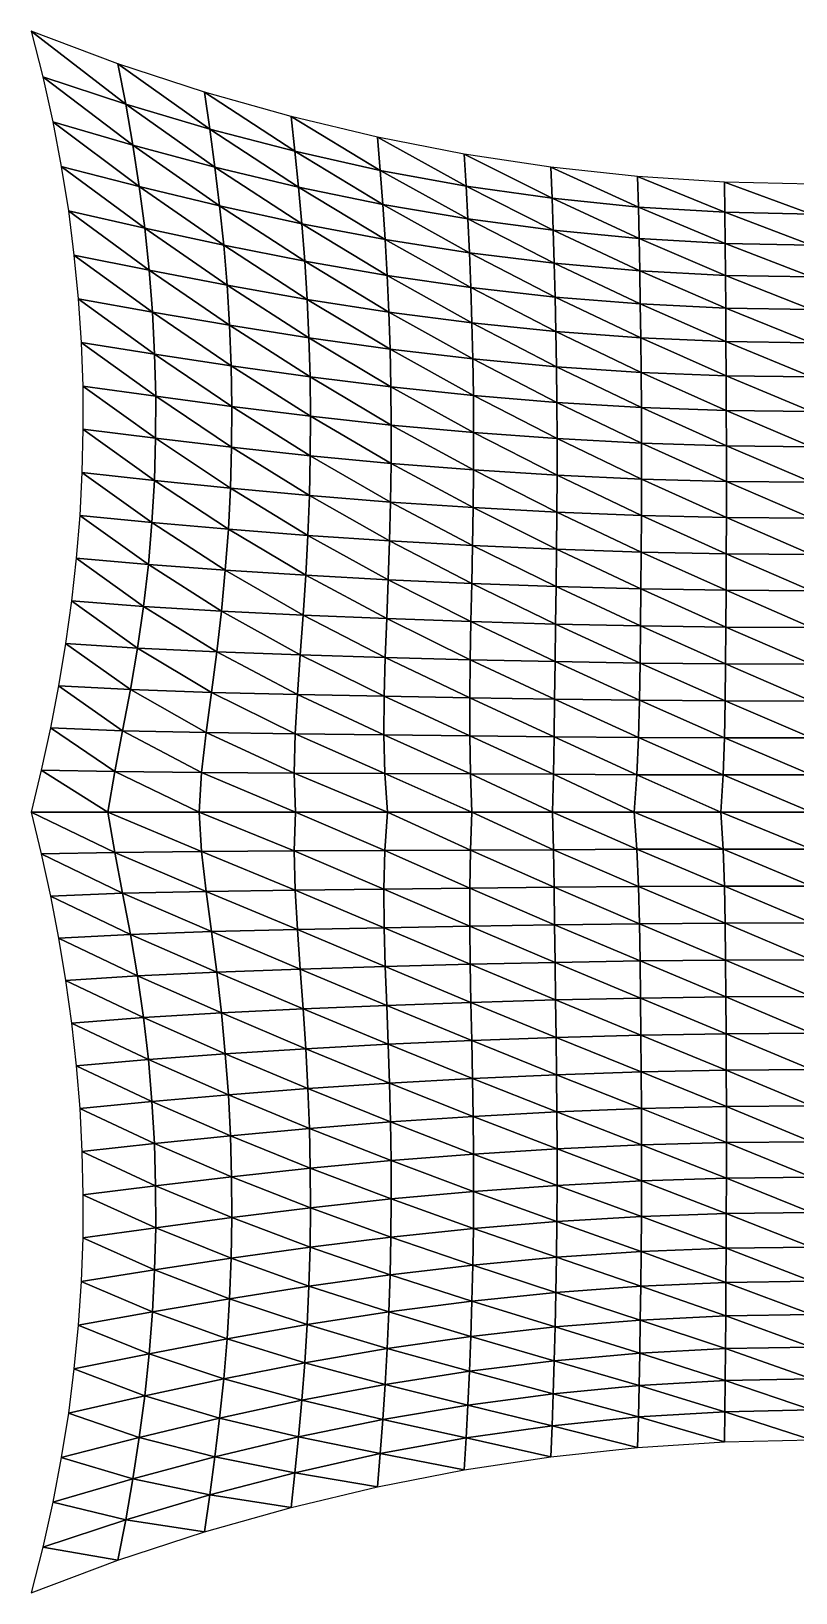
# Model space of a CAD drawing. Extents: x -3 to 3, y -3 to 3.
# Drawn here: x -3 to -0.06, y -3 to 3 of the extents above; entities that cross this region are included whole.
import ezdxf

# ---------------------------------------------------------------- set-up
doc = ezdxf.new("R2010")
doc.units = 0

msp = doc.modelspace()

# ---------------------------------------------------------------- meshes
at = {"layer": 'RidgeValley'}
mesh = msp.add_polyface(dxfattribs=at)
corners = [(-1.32793, 2.40515, 3.22408), (-1.6682, 2.59278, 3.15671), (-1.6577, 2.46534, 3.21204), (-1.32114, 2.27855, 3.2709), (-1.6478, 2.33398, 3.2673), (-1.31498, 2.14849, 3.31757), (-1.63878, 2.19915, 3.32223), (-1.30961, 2.01528, 3.36383), (-1.63093, 2.06126, 3.37658), (-2.00091, 2.67203, 3.12958), (-1.98636, 2.53858, 3.19512), (-1.97233, 2.40098, 3.26052), (-1.95941, 2.25988, 3.32551), (-1.94815, 2.11595, 3.38981), (-2.33353, 2.766, 3.0951), (-2.31308, 2.62397, 3.1722), (-2.2934, 2.47796, 3.24916), (-2.27534, 2.32883, 3.32571), (-2.2597, 2.17746, 3.40157), (-1.93897, 1.96974, 3.45314), (-2.66643, 2.87516, 3.05225), (-2.63653, 2.72, 3.14199), (-2.60894, 2.56244, 3.23151), (-2.58435, 2.4032, 3.32066), (-2.56342, 2.24294, 3.40929), (-2.24702, 2.02446, 3.47653), (-2.54658, 2.08213, 3.4973), (-3, 3, 3), (-2.95536, 2.82515, 3.1032), (-2.91684, 2.65193, 3.20586), (-2.8842, 2.48012, 3.30817), (-2.85717, 2.30953, 3.41032), (-2.83558, 2.14, 3.51253)]
mesh.append_faces([[corners[k] for k in face] for face in [(0, 1, 2), (3, 2, 4), (5, 4, 6), (7, 6, 8), (1, 9, 2), (2, 9, 10), (2, 10, 4), (4, 10, 11), (4, 11, 6), (6, 11, 12), (6, 12, 8), (8, 12, 13), (9, 14, 10), (10, 14, 15), (10, 15, 11), (11, 15, 16), (11, 16, 12), (12, 16, 17), (12, 17, 13), (13, 17, 18), (13, 18, 19), (14, 20, 15), (15, 20, 21), (15, 21, 16), (16, 21, 22), (16, 22, 17), (17, 22, 23), (17, 23, 18), (18, 23, 24), (18, 24, 25), (25, 24, 26), (20, 27, 21), (21, 27, 28), (21, 28, 22), (22, 28, 29), (22, 29, 23), (23, 29, 30), (23, 30, 24), (24, 30, 31), (24, 31, 26), (26, 31, 32)]])
mesh = msp.add_polyface(dxfattribs=at)
corners = [(-0.668135, 2.4416, 3.20255), (-1.00181, 2.47758, 3.19242), (-0.665461, 2.32454, 3.23728), (-0.997154, 2.35818, 3.23219), (-0.662789, 2.20373, 3.27261), (-0.992706, 2.23503, 3.27234), (-0.660268, 2.07948, 3.30822), (-0.988619, 2.10845, 3.31257), (-0.658046, 1.9521, 3.34377), (-0.985042, 1.9787, 3.35257), (-0.656218, 1.8219, 3.37891), (-0.98209, 1.8461, 3.392), (-0.654804, 1.68919, 3.41328), (-0.979833, 1.711, 3.43051), (-0.653825, 1.55429, 3.44651), (-0.978335, 1.57374, 3.46771), (-0.653295, 1.41751, 3.47824), (-0.977651, 1.43465, 3.50324), (-1.33517, 2.52797, 3.17739), (-1.32793, 2.40515, 3.22408), (-1.32114, 2.27855, 3.2709), (-1.31498, 2.14849, 3.31757), (-1.30961, 2.01528, 3.36383), (-1.30518, 1.87926, 3.40935), (-1.30182, 1.7408, 3.45378), (-1.29966, 1.60025, 3.49676), (-1.2988, 1.458, 3.5379), (-0.977739, 1.29405, 3.53673), (-1.29917, 1.31435, 3.57684), (-1.6682, 2.59278, 3.15671), (-1.6577, 2.46534, 3.21204), (-1.6478, 2.33398, 3.2673), (-1.63878, 2.19915, 3.32223), (-1.63093, 2.06126, 3.37658), (-1.62448, 1.92072, 3.43006), (-1.61963, 1.77791, 3.48232), (-1.61653, 1.6332, 3.53305), (-1.61535, 1.48695, 3.58191), (-1.61601, 1.33948, 3.62851)]
mesh.append_faces([[corners[k] for k in face] for face in [(0, 1, 2), (2, 1, 3), (2, 3, 4), (4, 3, 5), (6, 5, 7), (8, 7, 9), (10, 9, 11), (12, 11, 13), (14, 13, 15), (16, 15, 17), (1, 18, 3), (3, 18, 19), (3, 19, 5), (5, 19, 20), (5, 20, 7), (7, 20, 21), (7, 21, 9), (9, 21, 22), (9, 22, 11), (11, 22, 23), (11, 23, 13), (13, 23, 24), (13, 24, 15), (15, 24, 25), (15, 25, 17), (17, 25, 26), (17, 26, 27), (27, 26, 28), (18, 29, 19), (19, 30, 20), (20, 31, 21), (21, 32, 22), (22, 33, 23), (23, 34, 24), (24, 35, 25), (25, 35, 36), (25, 36, 26), (26, 36, 37), (26, 37, 28), (28, 37, 38)]])
mesh = msp.add_polyface(dxfattribs=at)
corners = [(0, 2.41281, 3.21048), (-0.334155, 2.42001, 3.2085), (0, 2.29761, 3.24113), (-0.332959, 2.30434, 3.24017), (0, 2.17862, 3.2726), (-0.331709, 2.1849, 3.2726), (0, 2.05621, 3.30451), (-0.330501, 2.06203, 3.30544), (0, 1.93069, 3.33651), (-0.329429, 1.93604, 3.33833), (0, 1.80239, 3.36824), (-0.328549, 1.80727, 3.3709), (0, 1.67159, 3.39932), (-0.327864, 1.67599, 3.40281), (0, 1.53859, 3.42942), (-0.327373, 1.54251, 3.43369), (0, 1.40366, 3.45817), (-0.327076, 1.40712, 3.46319), (0, 1.26708, 3.48525), (-0.668135, 2.4416, 3.20255), (-0.665461, 2.32454, 3.23728), (-0.662789, 2.20373, 3.27261), (-0.660268, 2.07948, 3.30822), (-0.658046, 1.9521, 3.34377), (-0.656218, 1.8219, 3.37891), (-0.654804, 1.68919, 3.41328), (-0.653825, 1.55429, 3.44651), (-0.653295, 1.41751, 3.47824), (-0.326973, 1.27009, 3.49097), (-0.992706, 2.23503, 3.27234), (-0.988619, 2.10845, 3.31257), (-0.985042, 1.9787, 3.35257), (-0.98209, 1.8461, 3.392), (-0.979833, 1.711, 3.43051), (-0.978335, 1.57374, 3.46771), (-0.977651, 1.43465, 3.50324), (-0.653203, 1.27913, 3.50812)]
mesh.append_faces([[corners[k] for k in face] for face in [(0, 1, 2), (2, 1, 3), (2, 3, 4), (4, 3, 5), (4, 5, 6), (6, 5, 7), (6, 7, 8), (8, 7, 9), (8, 9, 10), (10, 9, 11), (10, 11, 12), (12, 11, 13), (12, 13, 14), (14, 13, 15), (14, 15, 16), (16, 15, 17), (16, 17, 18), (1, 19, 3), (3, 19, 20), (3, 20, 5), (5, 20, 21), (5, 21, 7), (7, 21, 22), (7, 22, 9), (9, 22, 23), (9, 23, 11), (11, 23, 24), (11, 24, 13), (13, 24, 25), (13, 25, 15), (15, 25, 26), (15, 26, 17), (17, 26, 27), (17, 27, 28), (21, 29, 22), (22, 30, 23), (23, 31, 24), (24, 32, 25), (25, 33, 26), (26, 34, 27), (27, 35, 36)]])
mesh = msp.add_polyface(dxfattribs=at)
corners = [(-1.30518, 1.87926, 3.40935), (-1.63093, 2.06126, 3.37658), (-1.62448, 1.92072, 3.43006), (-1.30182, 1.7408, 3.45378), (-1.61963, 1.77791, 3.48232), (-1.94815, 2.11595, 3.38981), (-1.93897, 1.96974, 3.45314), (-1.93207, 1.8216, 3.51526), (-1.61653, 1.6332, 3.53305), (-1.92764, 1.67186, 3.57592), (-1.61535, 1.48695, 3.58191), (-1.92588, 1.52085, 3.63486), (-1.61601, 1.33948, 3.62851), (-1.92677, 1.36888, 3.69168), (-2.2597, 2.17746, 3.40157), (-2.24702, 2.02446, 3.47653), (-2.23749, 1.8701, 3.55045), (-2.2313, 1.71465, 3.62323), (-2.22859, 1.55837, 3.69471), (-2.22944, 1.40146, 3.76458), (-2.54658, 2.08213, 3.4973), (-2.53391, 1.92089, 3.58476), (-2.52548, 1.75935, 3.67172), (-2.52136, 1.5976, 3.75819), (-2.52164, 1.43578, 3.8441), (-2.23388, 1.24415, 3.83246), (-2.83558, 2.14, 3.51253), (-2.81928, 1.97141, 3.61504), (-2.80816, 1.80367, 3.71812), (-2.80209, 1.63667, 3.82203), (-2.80099, 1.47036, 3.92708), (-2.52639, 1.27398, 3.92926), (-2.80481, 1.3047, 4.03364)]
mesh.append_faces([[corners[k] for k in face] for face in [(0, 1, 2), (3, 2, 4), (1, 5, 2), (2, 5, 6), (2, 6, 4), (4, 6, 7), (4, 7, 8), (8, 7, 9), (8, 9, 10), (10, 9, 11), (10, 11, 12), (12, 11, 13), (6, 14, 15), (6, 15, 7), (7, 15, 16), (7, 16, 9), (9, 16, 17), (9, 17, 11), (11, 17, 18), (11, 18, 13), (13, 18, 19), (15, 20, 16), (16, 20, 21), (16, 21, 17), (17, 21, 22), (17, 22, 18), (18, 22, 23), (18, 23, 19), (19, 23, 24), (19, 24, 25), (20, 26, 21), (21, 26, 27), (21, 27, 22), (22, 27, 28), (22, 28, 23), (23, 28, 29), (23, 29, 24), (24, 29, 30), (24, 30, 31), (31, 30, 32)]])
mesh = msp.add_polyface(dxfattribs=at)
corners = [(-1.94443, 0.90968, 3.84493), (-2.24196, 1.08663, 3.89795), (-2.2536, 0.929144, 3.96048), (-1.9543, 0.756458, 3.8882), (-2.26855, 0.771969, 4.0191), (-1.96518, 0.603663, 3.92613), (-2.28651, 0.615393, 4.07281), (-1.9763, 0.45159, 3.95775), (-2.30704, 0.4597, 4.12046), (-1.98538, 0.300332, 3.98113), (-2.32777, 0.305115, 4.15891), (-1.98894, 0.149824, 3.99358), (-2.34482, 0.151821, 4.18348), (-1.98345, 0, 3.9924), (-2.35426, 0, 4.18943), (-2.23388, 1.24415, 3.83246), (-2.52164, 1.43578, 3.8441), (-2.52639, 1.27398, 3.92926), (-2.53568, 1.11233, 4.01352), (-2.54958, 0.950964, 4.09659), (-2.56808, 0.790064, 4.17788), (-2.59114, 0.629828, 4.25678), (-2.61866, 0.470453, 4.33253), (-2.64887, 0.312176, 4.40238), (-2.6788, 0.155269, 4.46201), (-2.70542, 0, 4.5071), (-2.80481, 1.3047, 4.03364), (-2.8135, 1.13965, 4.14206), (-2.82697, 0.97518, 4.25276), (-2.84511, 0.811284, 4.36631), (-2.86779, 0.647956, 4.48332), (-2.89489, 0.485191, 4.6044), (-2.92617, 0.322968, 4.7303), (-2.96132, 0.161249, 4.86188), (-3, 0, 5)]
mesh.append_faces([[corners[k] for k in face] for face in [(0, 1, 2), (3, 2, 4), (5, 4, 6), (7, 6, 8), (9, 8, 10), (11, 10, 12), (13, 12, 14), (15, 16, 17), (15, 17, 1), (1, 17, 18), (1, 18, 2), (2, 18, 19), (2, 19, 4), (4, 19, 20), (4, 20, 6), (6, 20, 21), (6, 21, 8), (8, 21, 22), (8, 22, 10), (10, 22, 23), (10, 23, 12), (12, 23, 24), (12, 24, 14), (14, 24, 25), (17, 26, 18), (18, 26, 27), (18, 27, 19), (19, 27, 28), (19, 28, 20), (20, 28, 29), (20, 29, 21), (21, 29, 30), (21, 30, 22), (22, 30, 31), (22, 31, 23), (23, 31, 32), (23, 32, 24), (24, 32, 33), (24, 33, 25), (25, 33, 34)]])
mesh = msp.add_polyface(dxfattribs=at)
corners = [(-1.30063, 1.16958, 3.61317), (-1.61601, 1.33948, 3.62851), (-1.61838, 1.19106, 3.67241), (-1.30303, 1.02398, 3.64653), (-1.62229, 1.04199, 3.71321), (-1.30612, 0.877841, 3.67649), (-1.62741, 0.892537, 3.75042), (-1.30932, 0.73141, 3.70261), (-1.63302, 0.742998, 3.7834), (-1.31206, 0.584947, 3.72443), (-1.63833, 0.593662, 3.8115), (-1.31372, 0.438688, 3.74152), (-1.64251, 0.444799, 3.83405), (-1.31366, 0.292604, 3.75382), (-1.64392, 0.296394, 3.85042), (-1.31114, 0.146456, 3.76158), (-1.64029, 0.148209, 3.85995), (-1.30545, 0, 3.76504), (-1.62935, 0, 3.862), (-1.92677, 1.36888, 3.69168), (-1.93024, 1.21618, 3.74595), (-1.9362, 1.06302, 3.79723), (-1.94443, 0.90968, 3.84493), (-1.9543, 0.756458, 3.8882), (-1.96518, 0.603663, 3.92613), (-1.9763, 0.45159, 3.95775), (-1.98538, 0.300332, 3.98113), (-1.98894, 0.149824, 3.99358), (-1.98345, 0, 3.9924), (-2.22944, 1.40146, 3.76458), (-2.23388, 1.24415, 3.83246), (-2.24196, 1.08663, 3.89795), (-2.2536, 0.929144, 3.96048), (-2.26855, 0.771969, 4.0191), (-2.28651, 0.615393, 4.07281), (-2.30704, 0.4597, 4.12046), (-2.32777, 0.305115, 4.15891), (-2.34482, 0.151821, 4.18348)]
mesh.append_faces([[corners[k] for k in face] for face in [(0, 1, 2), (3, 2, 4), (5, 4, 6), (7, 6, 8), (9, 8, 10), (9, 10, 11), (11, 10, 12), (11, 12, 13), (13, 12, 14), (13, 14, 15), (15, 14, 16), (17, 16, 18), (1, 19, 2), (2, 19, 20), (2, 20, 4), (4, 20, 21), (4, 21, 6), (6, 21, 22), (6, 22, 8), (8, 22, 23), (8, 23, 10), (10, 23, 24), (10, 24, 12), (12, 24, 25), (12, 25, 14), (14, 25, 26), (14, 26, 16), (16, 26, 27), (16, 27, 18), (18, 27, 28), (19, 29, 20), (20, 29, 30), (20, 30, 21), (21, 30, 31), (21, 31, 22), (22, 32, 23), (23, 33, 24), (24, 34, 25), (25, 35, 26), (26, 36, 27), (27, 37, 28)]])
mesh = msp.add_polyface(dxfattribs=at)
corners = [(-0.653203, 1.27913, 3.50812), (-0.977651, 1.43465, 3.50324), (-0.977739, 1.29405, 3.53673), (-0.653525, 1.13944, 3.53584), (-0.978514, 1.15221, 3.56782), (-0.654238, 0.998691, 3.56106), (-0.979893, 1.00941, 3.59617), (-0.65533, 0.857147, 3.58349), (-0.98174, 0.865927, 3.62144), (-0.656818, 0.714992, 3.60291), (-0.983809, 0.721972, 3.64329), (-0.658721, 0.572407, 3.61909), (-0.985839, 0.577764, 3.66143), (-0.661107, 0.429567, 3.63183), (-0.9876, 0.433508, 3.67556), (-0.664783, 0.28655, 3.64106), (-0.989366, 0.289217, 3.68573), (-0.671126, 0.143361, 3.6468), (-0.991797, 0.14476, 3.69226), (-0.681526, 0, 3.64907), (-0.995563, 0, 3.69547), (-1.29917, 1.31435, 3.57684), (-1.30063, 1.16958, 3.61317), (-1.30303, 1.02398, 3.64653), (-1.30612, 0.877841, 3.67649), (-1.30932, 0.73141, 3.70261), (-1.31206, 0.584947, 3.72443), (-1.31372, 0.438688, 3.74152), (-1.31366, 0.292604, 3.75382), (-1.31114, 0.146456, 3.76158), (-1.30545, 0, 3.76504), (-1.61601, 1.33948, 3.62851), (-1.61838, 1.19106, 3.67241), (-1.62229, 1.04199, 3.71321), (-1.62741, 0.892537, 3.75042), (-1.63302, 0.742998, 3.7834), (-1.64029, 0.148209, 3.85995)]
mesh.append_faces([[corners[k] for k in face] for face in [(0, 1, 2), (3, 2, 4), (5, 4, 6), (7, 6, 8), (7, 8, 9), (9, 8, 10), (9, 10, 11), (11, 10, 12), (11, 12, 13), (13, 12, 14), (13, 14, 15), (15, 14, 16), (15, 16, 17), (17, 16, 18), (17, 18, 19), (19, 18, 20), (2, 21, 4), (4, 21, 22), (4, 22, 6), (6, 22, 23), (6, 23, 8), (8, 23, 24), (8, 24, 10), (10, 24, 25), (10, 25, 12), (12, 25, 26), (12, 26, 14), (14, 26, 27), (14, 27, 16), (16, 27, 28), (16, 28, 18), (18, 28, 29), (18, 29, 20), (20, 29, 30), (21, 31, 22), (22, 32, 23), (23, 33, 24), (24, 34, 25), (25, 35, 26), (29, 36, 30)]])
mesh = msp.add_polyface(dxfattribs=at)
corners = [(0, 1.26708, 3.48525), (-0.327076, 1.40712, 3.46319), (-0.326973, 1.27009, 3.49097), (0, 1.12911, 3.51037), (-0.327068, 1.13169, 3.51673), (0, 0.99002, 3.53321), (-0.327362, 0.992188, 3.54017), (0, 0.850042, 3.55354), (-0.327881, 0.851818, 3.56102), (0, 0.709337, 3.57118), (-0.328707, 0.710751, 3.57911), (0, 0.568054, 3.586), (-0.329927, 0.569143, 3.59427), (0, 0.426344, 3.59784), (-0.331663, 0.42715, 3.60634), (0, 0.284344, 3.60648), (-0.334553, 0.284896, 3.61513), (0, 0.142186, 3.61161), (-0.339633, 0.14248, 3.6204), (0, 0, 3.61292), (-0.34795, 0, 3.62195), (-0.653295, 1.41751, 3.47824), (-0.653203, 1.27913, 3.50812), (-0.653525, 1.13944, 3.53584), (-0.654238, 0.998691, 3.56106), (-0.65533, 0.857147, 3.58349), (-0.656818, 0.714992, 3.60291), (-0.658721, 0.572407, 3.61909), (-0.661107, 0.429567, 3.63183), (-0.664783, 0.28655, 3.64106), (-0.671126, 0.143361, 3.6468), (-0.681526, 0, 3.64907), (-0.977739, 1.29405, 3.53673), (-0.978514, 1.15221, 3.56782), (-0.979893, 1.00941, 3.59617)]
mesh.append_faces([[corners[k] for k in face] for face in [(0, 1, 2), (0, 2, 3), (3, 2, 4), (3, 4, 5), (5, 4, 6), (5, 6, 7), (7, 6, 8), (7, 8, 9), (9, 8, 10), (9, 10, 11), (11, 10, 12), (11, 12, 13), (13, 12, 14), (13, 14, 15), (15, 14, 16), (15, 16, 17), (17, 16, 18), (17, 18, 19), (19, 18, 20), (2, 21, 22), (2, 22, 4), (4, 22, 23), (4, 23, 6), (6, 23, 24), (6, 24, 8), (8, 24, 25), (8, 25, 10), (10, 25, 26), (10, 26, 12), (12, 26, 27), (12, 27, 14), (14, 27, 28), (14, 28, 16), (16, 28, 29), (16, 29, 18), (18, 29, 30), (18, 30, 20), (20, 30, 31), (22, 32, 23), (23, 33, 24), (24, 34, 25)]])
mesh = msp.add_polyface(dxfattribs=at)
corners = [(-1.98894, -0.149824, 3.99358), (-2.35426, 0, 4.18943), (-2.34482, -0.151821, 4.18348), (-1.98538, -0.300332, 3.98113), (-2.32777, -0.305115, 4.15891), (-1.9763, -0.45159, 3.95775), (-2.30704, -0.4597, 4.12046), (-1.96518, -0.603663, 3.92613), (-2.28651, -0.615393, 4.07281), (-1.9543, -0.756458, 3.8882), (-2.26855, -0.771969, 4.0191), (-1.94443, -0.90968, 3.84493), (-2.2536, -0.929144, 3.96048), (-2.70542, 0, 4.5071), (-2.6788, -0.155269, 4.46201), (-2.64887, -0.312176, 4.40238), (-2.61866, -0.470453, 4.33253), (-2.59114, -0.629828, 4.25678), (-2.56808, -0.790064, 4.17788), (-2.54958, -0.950964, 4.09659), (-2.24196, -1.08663, 3.89795), (-2.53568, -1.11233, 4.01352), (-2.23388, -1.24415, 3.83246), (-2.52639, -1.27398, 3.92926), (-2.22944, -1.40146, 3.76458), (-3, 0, 5), (-2.96132, -0.161249, 4.86188), (-2.92617, -0.322968, 4.7303), (-2.89489, -0.485191, 4.6044), (-2.86779, -0.647956, 4.48332), (-2.84511, -0.811284, 4.36631), (-2.82697, -0.97518, 4.25276), (-2.8135, -1.13965, 4.14206), (-2.80481, -1.3047, 4.03364), (-2.52164, -1.43578, 3.8441)]
mesh.append_faces([[corners[k] for k in face] for face in [(0, 1, 2), (3, 2, 4), (5, 4, 6), (7, 6, 8), (9, 8, 10), (11, 10, 12), (1, 13, 2), (2, 13, 14), (2, 14, 4), (4, 14, 15), (4, 15, 6), (6, 15, 16), (6, 16, 8), (8, 16, 17), (8, 17, 10), (10, 17, 18), (10, 18, 12), (12, 18, 19), (12, 19, 20), (20, 19, 21), (20, 21, 22), (22, 21, 23), (22, 23, 24), (13, 25, 14), (14, 25, 26), (14, 26, 15), (15, 26, 27), (15, 27, 16), (16, 27, 28), (16, 28, 17), (17, 28, 29), (17, 29, 18), (18, 29, 30), (18, 30, 19), (19, 30, 31), (19, 31, 21), (21, 31, 32), (21, 32, 23), (23, 32, 33), (23, 33, 34)]])
mesh = msp.add_polyface(dxfattribs=at)
corners = [(-1.31114, -0.146456, 3.76158), (-1.62935, 0, 3.862), (-1.64029, -0.148209, 3.85995), (-1.31366, -0.292604, 3.75382), (-1.64392, -0.296394, 3.85042), (-1.31372, -0.438688, 3.74152), (-1.64251, -0.444799, 3.83405), (-1.31206, -0.584947, 3.72443), (-1.63833, -0.593662, 3.8115), (-1.30932, -0.73141, 3.70261), (-1.63302, -0.742998, 3.7834), (-1.30612, -0.877841, 3.67649), (-1.62741, -0.892537, 3.75042), (-1.30303, -1.02398, 3.64653), (-1.62229, -1.04199, 3.71321), (-1.30063, -1.16958, 3.61317), (-1.61838, -1.19106, 3.67241), (-1.29917, -1.31435, 3.57684), (-1.61601, -1.33948, 3.62851), (-1.98345, 0, 3.9924), (-1.98894, -0.149824, 3.99358), (-1.98538, -0.300332, 3.98113), (-1.9763, -0.45159, 3.95775), (-1.96518, -0.603663, 3.92613), (-1.9543, -0.756458, 3.8882), (-1.94443, -0.90968, 3.84493), (-1.9362, -1.06302, 3.79723), (-1.93024, -1.21618, 3.74595), (-1.92677, -1.36888, 3.69168), (-2.35426, 0, 4.18943), (-2.34482, -0.151821, 4.18348), (-2.32777, -0.305115, 4.15891), (-2.30704, -0.4597, 4.12046), (-2.28651, -0.615393, 4.07281), (-2.26855, -0.771969, 4.0191), (-2.2536, -0.929144, 3.96048), (-2.24196, -1.08663, 3.89795), (-2.23388, -1.24415, 3.83246)]
mesh.append_faces([[corners[k] for k in face] for face in [(0, 1, 2), (0, 2, 3), (3, 2, 4), (3, 4, 5), (5, 4, 6), (5, 6, 7), (7, 6, 8), (9, 8, 10), (11, 10, 12), (13, 12, 14), (15, 14, 16), (17, 16, 18), (1, 19, 2), (2, 19, 20), (2, 20, 4), (4, 20, 21), (4, 21, 6), (6, 21, 22), (6, 22, 8), (8, 22, 23), (8, 23, 10), (10, 23, 24), (10, 24, 12), (12, 24, 25), (12, 25, 14), (14, 25, 26), (14, 26, 16), (16, 26, 27), (16, 27, 18), (18, 27, 28), (19, 29, 20), (20, 30, 21), (21, 31, 22), (22, 32, 23), (23, 33, 24), (24, 34, 25), (25, 35, 26), (26, 35, 36), (26, 36, 27), (27, 36, 37), (27, 37, 28)]])
mesh = msp.add_polyface(dxfattribs=at)
corners = [(-0.681526, 0, 3.64907), (-0.995563, 0, 3.69547), (-0.671126, -0.143361, 3.6468), (-0.991797, -0.14476, 3.69226), (-0.664783, -0.28655, 3.64106), (-0.989366, -0.289217, 3.68573), (-0.661107, -0.429567, 3.63183), (-0.9876, -0.433508, 3.67556), (-0.658721, -0.572407, 3.61909), (-0.985839, -0.577764, 3.66143), (-0.656818, -0.714992, 3.60291), (-0.983809, -0.721972, 3.64329), (-0.65533, -0.857147, 3.58349), (-0.98174, -0.865927, 3.62144), (-0.654238, -0.998691, 3.56106), (-0.979893, -1.00941, 3.59617), (-0.653525, -1.13944, 3.53584), (-0.978514, -1.15221, 3.56782), (-0.653203, -1.27913, 3.50812), (-0.977739, -1.29405, 3.53673), (-1.30545, 0, 3.76504), (-1.31114, -0.146456, 3.76158), (-1.31366, -0.292604, 3.75382), (-1.31372, -0.438688, 3.74152), (-1.31206, -0.584947, 3.72443), (-1.30932, -0.73141, 3.70261), (-1.30612, -0.877841, 3.67649), (-1.30303, -1.02398, 3.64653), (-1.30063, -1.16958, 3.61317), (-1.29917, -1.31435, 3.57684), (-1.62935, 0, 3.862), (-1.63833, -0.593662, 3.8115), (-1.63302, -0.742998, 3.7834), (-1.62741, -0.892537, 3.75042), (-1.62229, -1.04199, 3.71321), (-1.61838, -1.19106, 3.67241)]
mesh.append_faces([[corners[k] for k in face] for face in [(0, 1, 2), (2, 1, 3), (2, 3, 4), (4, 3, 5), (4, 5, 6), (6, 5, 7), (6, 7, 8), (8, 7, 9), (8, 9, 10), (10, 9, 11), (10, 11, 12), (12, 11, 13), (12, 13, 14), (14, 13, 15), (16, 15, 17), (18, 17, 19), (1, 20, 3), (3, 20, 21), (3, 21, 5), (5, 21, 22), (5, 22, 7), (7, 22, 23), (7, 23, 9), (9, 23, 24), (9, 24, 11), (11, 24, 25), (11, 25, 13), (13, 25, 26), (13, 26, 15), (15, 26, 27), (15, 27, 17), (17, 27, 28), (17, 28, 19), (19, 28, 29), (20, 30, 21), (24, 31, 25), (25, 32, 26), (26, 33, 27), (27, 34, 28), (28, 35, 29)]])
mesh = msp.add_polyface(dxfattribs=at)
corners = [(0, 0, 3.61292), (-0.34795, 0, 3.62195), (0, -0.142186, 3.61161), (-0.339633, -0.14248, 3.6204), (0, -0.284344, 3.60648), (-0.334553, -0.284896, 3.61513), (0, -0.426344, 3.59784), (-0.331663, -0.42715, 3.60634), (0, -0.568054, 3.586), (-0.329927, -0.569143, 3.59427), (0, -0.709337, 3.57118), (-0.328707, -0.710751, 3.57911), (0, -0.850042, 3.55354), (-0.327881, -0.851818, 3.56102), (0, -0.99002, 3.53321), (-0.327362, -0.992188, 3.54017), (0, -1.12911, 3.51037), (-0.327068, -1.13169, 3.51673), (0, -1.26708, 3.48525), (-0.326973, -1.27009, 3.49097), (0, -1.40366, 3.45817), (-0.681526, 0, 3.64907), (-0.671126, -0.143361, 3.6468), (-0.664783, -0.28655, 3.64106), (-0.661107, -0.429567, 3.63183), (-0.658721, -0.572407, 3.61909), (-0.656818, -0.714992, 3.60291), (-0.65533, -0.857147, 3.58349), (-0.654238, -0.998691, 3.56106), (-0.653525, -1.13944, 3.53584), (-0.653203, -1.27913, 3.50812), (-0.327076, -1.40712, 3.46319), (-0.979893, -1.00941, 3.59617), (-0.978514, -1.15221, 3.56782), (-0.977739, -1.29405, 3.53673), (-0.653295, -1.41751, 3.47824)]
mesh.append_faces([[corners[k] for k in face] for face in [(0, 1, 2), (2, 1, 3), (2, 3, 4), (4, 3, 5), (4, 5, 6), (6, 5, 7), (6, 7, 8), (8, 7, 9), (8, 9, 10), (10, 9, 11), (10, 11, 12), (12, 11, 13), (12, 13, 14), (14, 13, 15), (14, 15, 16), (16, 15, 17), (16, 17, 18), (18, 17, 19), (18, 19, 20), (1, 21, 3), (3, 21, 22), (3, 22, 5), (5, 22, 23), (5, 23, 7), (7, 23, 24), (7, 24, 9), (9, 24, 25), (9, 25, 11), (11, 25, 26), (11, 26, 13), (13, 26, 27), (13, 27, 15), (15, 27, 28), (15, 28, 17), (17, 28, 29), (17, 29, 19), (19, 29, 30), (19, 30, 31), (28, 32, 29), (29, 33, 30), (30, 34, 35)]])
mesh = msp.add_polyface(dxfattribs=at)
corners = [(-1.30518, -1.87926, 3.40935), (-1.61963, -1.77791, 3.48232), (-1.62448, -1.92072, 3.43006), (-1.30961, -2.01528, 3.36383), (-1.63093, -2.06126, 3.37658), (-1.61601, -1.33948, 3.62851), (-1.92677, -1.36888, 3.69168), (-1.61535, -1.48695, 3.58191), (-1.92588, -1.52085, 3.63486), (-1.61653, -1.6332, 3.53305), (-1.92764, -1.67186, 3.57592), (-1.93207, -1.8216, 3.51526), (-1.93897, -1.96974, 3.45314), (-1.94815, -2.11595, 3.38981), (-2.23388, -1.24415, 3.83246), (-2.22944, -1.40146, 3.76458), (-2.22859, -1.55837, 3.69471), (-2.2313, -1.71465, 3.62323), (-2.23749, -1.8701, 3.55045), (-2.24702, -2.02446, 3.47653), (-2.52639, -1.27398, 3.92926), (-2.52164, -1.43578, 3.8441), (-2.52136, -1.5976, 3.75819), (-2.52548, -1.75935, 3.67172), (-2.53391, -1.92089, 3.58476), (-2.54658, -2.08213, 3.4973), (-2.2597, -2.17746, 3.40157), (-2.80481, -1.3047, 4.03364), (-2.80099, -1.47036, 3.92708), (-2.80209, -1.63667, 3.82203), (-2.80816, -1.80367, 3.71812), (-2.81928, -1.97141, 3.61504), (-2.83558, -2.14, 3.51253)]
mesh.append_faces([[corners[k] for k in face] for face in [(0, 1, 2), (3, 2, 4), (5, 6, 7), (7, 6, 8), (7, 8, 9), (9, 8, 10), (9, 10, 1), (1, 10, 11), (1, 11, 2), (2, 11, 12), (2, 12, 4), (4, 12, 13), (6, 14, 15), (6, 15, 8), (8, 15, 16), (8, 16, 10), (10, 16, 17), (10, 17, 11), (11, 17, 18), (11, 18, 12), (12, 18, 19), (12, 19, 13), (15, 20, 21), (15, 21, 16), (16, 21, 22), (16, 22, 17), (17, 22, 23), (17, 23, 18), (18, 23, 24), (18, 24, 19), (19, 24, 25), (19, 25, 26), (21, 27, 28), (21, 28, 22), (22, 28, 29), (22, 29, 23), (23, 29, 30), (23, 30, 24), (24, 30, 31), (24, 31, 25), (25, 31, 32)]])
mesh = msp.add_polyface(dxfattribs=at)
corners = [(-0.653295, -1.41751, 3.47824), (-0.977739, -1.29405, 3.53673), (-0.977651, -1.43465, 3.50324), (-0.653825, -1.55429, 3.44651), (-0.978335, -1.57374, 3.46771), (-0.654804, -1.68919, 3.41328), (-0.979833, -1.711, 3.43051), (-0.656218, -1.8219, 3.37891), (-0.98209, -1.8461, 3.392), (-0.658047, -1.9521, 3.34377), (-0.985042, -1.9787, 3.35257), (-0.660268, -2.07948, 3.30822), (-0.988619, -2.10845, 3.31257), (-0.662789, -2.20373, 3.27261), (-0.992706, -2.23503, 3.27234), (-0.665461, -2.32454, 3.23728), (-0.997154, -2.35818, 3.23219), (-0.668135, -2.4416, 3.20255), (-1.00181, -2.47758, 3.19242), (-1.29917, -1.31435, 3.57684), (-1.2988, -1.458, 3.5379), (-1.29966, -1.60025, 3.49676), (-1.30182, -1.7408, 3.45378), (-1.30518, -1.87926, 3.40935), (-1.30961, -2.01528, 3.36383), (-1.31498, -2.14849, 3.31757), (-1.32114, -2.27855, 3.2709), (-1.32793, -2.40515, 3.22408), (-1.33517, -2.52797, 3.17739), (-1.61601, -1.33948, 3.62851), (-1.61535, -1.48695, 3.58191), (-1.61653, -1.6332, 3.53305), (-1.61963, -1.77791, 3.48232), (-1.62448, -1.92072, 3.43006), (-1.63093, -2.06126, 3.37658), (-1.63878, -2.19915, 3.32223), (-1.6478, -2.33398, 3.2673), (-1.6577, -2.46534, 3.21204)]
mesh.append_faces([[corners[k] for k in face] for face in [(0, 1, 2), (3, 2, 4), (5, 4, 6), (7, 6, 8), (9, 8, 10), (11, 10, 12), (13, 12, 14), (15, 14, 16), (15, 16, 17), (17, 16, 18), (1, 19, 2), (2, 19, 20), (2, 20, 4), (4, 20, 21), (4, 21, 6), (6, 21, 22), (6, 22, 8), (8, 22, 23), (8, 23, 10), (10, 23, 24), (10, 24, 12), (12, 24, 25), (12, 25, 14), (14, 25, 26), (14, 26, 16), (16, 26, 27), (16, 27, 18), (18, 27, 28), (19, 29, 20), (20, 29, 30), (20, 30, 21), (21, 30, 31), (21, 31, 22), (22, 31, 32), (22, 32, 23), (23, 33, 24), (24, 34, 25), (25, 35, 26), (26, 36, 27), (27, 37, 28)]])
mesh = msp.add_polyface(dxfattribs=at)
corners = [(0, -1.40366, 3.45817), (-0.326973, -1.27009, 3.49097), (-0.327076, -1.40712, 3.46319), (0, -1.53859, 3.42942), (-0.327373, -1.54251, 3.43369), (0, -1.67159, 3.39932), (-0.327864, -1.67599, 3.40281), (0, -1.80239, 3.36824), (-0.328549, -1.80727, 3.3709), (0, -1.93069, 3.33651), (-0.329429, -1.93604, 3.33833), (0, -2.05621, 3.30451), (-0.330501, -2.06203, 3.30544), (0, -2.17862, 3.2726), (-0.331709, -2.1849, 3.2726), (0, -2.29761, 3.24113), (-0.332959, -2.30434, 3.24017), (0, -2.41281, 3.21048), (-0.334155, -2.42001, 3.2085), (-0.653203, -1.27913, 3.50812), (-0.653295, -1.41751, 3.47824), (-0.653825, -1.55429, 3.44651), (-0.654804, -1.68919, 3.41328), (-0.656218, -1.8219, 3.37891), (-0.658047, -1.9521, 3.34377), (-0.660268, -2.07948, 3.30822), (-0.662789, -2.20373, 3.27261), (-0.665461, -2.32454, 3.23728), (-0.668135, -2.4416, 3.20255), (-0.977651, -1.43465, 3.50324), (-0.978335, -1.57374, 3.46771), (-0.979833, -1.711, 3.43051), (-0.98209, -1.8461, 3.392), (-0.985042, -1.9787, 3.35257), (-0.988619, -2.10845, 3.31257), (-0.992706, -2.23503, 3.27234)]
mesh.append_faces([[corners[k] for k in face] for face in [(0, 1, 2), (0, 2, 3), (3, 2, 4), (3, 4, 5), (5, 4, 6), (5, 6, 7), (7, 6, 8), (7, 8, 9), (9, 8, 10), (9, 10, 11), (11, 10, 12), (11, 12, 13), (13, 12, 14), (13, 14, 15), (15, 14, 16), (15, 16, 17), (17, 16, 18), (2, 19, 20), (2, 20, 4), (4, 20, 21), (4, 21, 6), (6, 21, 22), (6, 22, 8), (8, 22, 23), (8, 23, 10), (10, 23, 24), (10, 24, 12), (12, 24, 25), (12, 25, 14), (14, 25, 26), (14, 26, 16), (16, 26, 27), (16, 27, 18), (18, 27, 28), (20, 29, 21), (21, 30, 22), (22, 31, 23), (23, 32, 24), (24, 33, 25), (25, 34, 26), (26, 35, 27)]])
mesh = msp.add_polyface(dxfattribs=at)
corners = [(-1.31498, -2.14849, 3.31757), (-1.63093, -2.06126, 3.37658), (-1.63878, -2.19915, 3.32223), (-1.32114, -2.27855, 3.2709), (-1.6478, -2.33398, 3.2673), (-1.32793, -2.40515, 3.22408), (-1.6577, -2.46534, 3.21204), (-1.33517, -2.52797, 3.17739), (-1.6682, -2.59278, 3.15671), (-1.94815, -2.11595, 3.38981), (-1.95941, -2.25988, 3.32551), (-1.97233, -2.40098, 3.26052), (-1.98636, -2.53858, 3.19512), (-2.00091, -2.67203, 3.12958), (-2.24702, -2.02446, 3.47653), (-2.2597, -2.17746, 3.40157), (-2.27534, -2.32883, 3.32571), (-2.2934, -2.47796, 3.24916), (-2.31308, -2.62397, 3.1722), (-2.33353, -2.766, 3.0951), (-2.54658, -2.08213, 3.4973), (-2.56342, -2.24294, 3.40929), (-2.58435, -2.4032, 3.32066), (-2.60894, -2.56244, 3.23151), (-2.63653, -2.72, 3.14199), (-2.66643, -2.87516, 3.05225), (-2.83558, -2.14, 3.51253), (-2.85717, -2.30953, 3.41032), (-2.8842, -2.48012, 3.30817), (-2.91684, -2.65193, 3.20586), (-2.95536, -2.82515, 3.1032), (-3, -3, 3)]
mesh.append_faces([[corners[k] for k in face] for face in [(0, 1, 2), (3, 2, 4), (5, 4, 6), (7, 6, 8), (1, 9, 2), (2, 9, 10), (2, 10, 4), (4, 10, 11), (4, 11, 6), (6, 11, 12), (6, 12, 8), (8, 12, 13), (9, 14, 15), (9, 15, 10), (10, 15, 16), (10, 16, 11), (11, 16, 17), (11, 17, 12), (12, 17, 18), (12, 18, 13), (13, 18, 19), (15, 20, 21), (15, 21, 16), (16, 21, 22), (16, 22, 17), (17, 22, 23), (17, 23, 18), (18, 23, 24), (18, 24, 19), (19, 24, 25), (20, 26, 21), (21, 26, 27), (21, 27, 22), (22, 27, 28), (22, 28, 23), (23, 28, 29), (23, 29, 24), (24, 29, 30), (24, 30, 25), (25, 30, 31)]])

doc.saveas('drawing.dxf')
